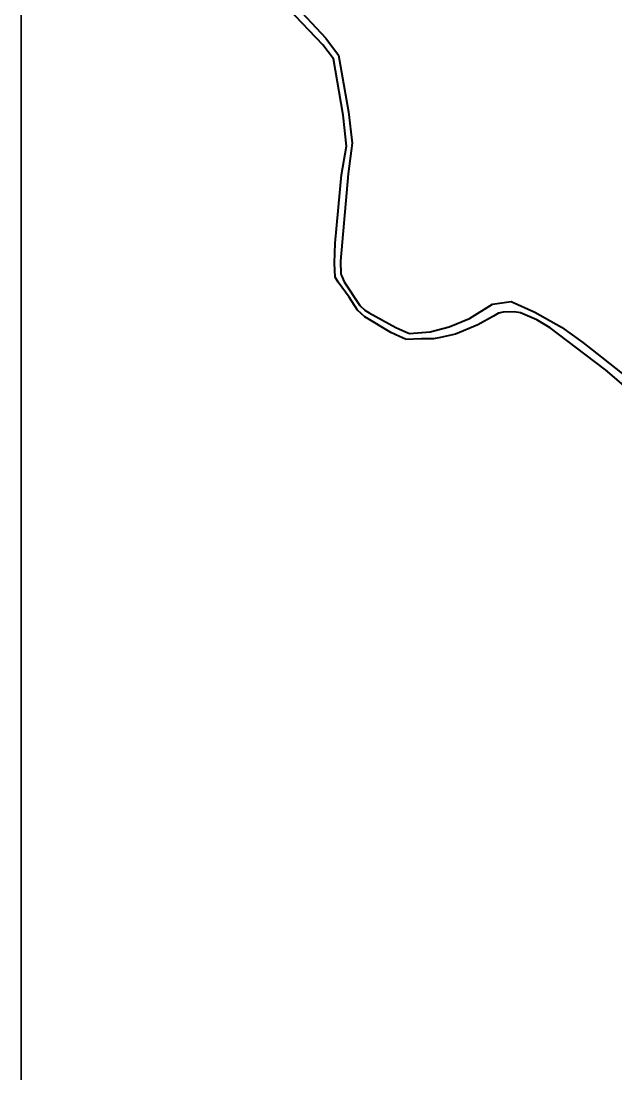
# Model space of a CAD drawing. Header units: metres. Extents: x 625987 to 635197, y 3048449 to 3066446.
# Drawn here: x 634606.5 to 634615.33, y 3063180.56 to 3063196.19 of the extents above; entities that cross this region are included whole.
import ezdxf

# ---------------------------------------------------------------- set-up
doc = ezdxf.new("R2010")
doc.units = ezdxf.units.M
doc.layers.add('C-ROAD-LAND', color=253, linetype='Continuous', lineweight=9)

msp = doc.modelspace()

# ---------------------------------------------------------------- linework, layer by layer
at = {"color": 6, "linetype": 'Continuous', "lineweight": 35}
msp.add_line((634606.5, 3062869.151, 24561121.52), (634606.5, 3063266.568, 24561121.52), dxfattribs=at)
msp.add_line((634606.5, 3062869.151, 24561121.52), (634606.5, 3063266.568, 24561121.52), dxfattribs=at)
at = {"layer": 'C-ROAD-LAND', "lineweight": 40}
for p, q in [((634610.524, 3063196.473, 24568986.08), (634611.022, 3063195.939, 24568986.08)), ((634610.524, 3063196.473, 24568986.08), (634611.022, 3063195.939, 24568986.08)), ((634610.98, 3063195.842, 24568986.08), (634610.467, 3063196.375, 24568986.08)), ((634610.98, 3063195.842, 24568986.08), (634610.467, 3063196.375, 24568986.08)), ((634611.136, 3063195.634, 24568986.08), (634610.98, 3063195.842, 24568986.08)), ((634611.136, 3063195.634, 24568986.08), (634610.98, 3063195.842, 24568986.08)), ((634611.022, 3063195.939, 24568986.08), (634611.211, 3063195.685, 24568986.08)), ((634611.022, 3063195.939, 24568986.08), (634611.211, 3063195.685, 24568986.08)), ((634611.211, 3063195.685, 24568986.08), (634611.359, 3063194.844, 24568986.08)), ((634611.211, 3063195.685, 24568986.08), (634611.359, 3063194.844, 24568986.08)), ((634611.278, 3063194.798, 24568986.08), (634611.136, 3063195.634, 24568986.08)), ((634611.278, 3063194.798, 24568986.08), (634611.136, 3063195.634, 24568986.08)), ((634611.328, 3063194.338, 24568986.08), (634611.278, 3063194.798, 24568986.08)), ((634611.328, 3063194.338, 24568986.08), (634611.278, 3063194.798, 24568986.08)), ((634611.359, 3063194.844, 24568986.08), (634611.415, 3063194.381, 24568986.08)), ((634611.359, 3063194.844, 24568986.08), (634611.415, 3063194.381, 24568986.08)), ((634611.257, 3063193.911, 24568986.08), (634611.328, 3063194.338, 24568986.08)), ((634611.257, 3063193.911, 24568986.08), (634611.328, 3063194.338, 24568986.08)), ((634611.415, 3063194.381, 24568986.08), (634611.353, 3063193.927, 24568986.08)), ((634611.415, 3063194.381, 24568986.08), (634611.353, 3063193.927, 24568986.08)), ((634611.353, 3063193.927, 24568986.08), (634611.265, 3063192.91, 24568986.08)), ((634611.353, 3063193.927, 24568986.08), (634611.265, 3063192.91, 24568986.08)), ((634611.163, 3063192.896, 24568986.08), (634611.257, 3063193.911, 24568986.08)), ((634611.163, 3063192.896, 24568986.08), (634611.257, 3063193.911, 24568986.08)), ((634611.15, 3063192.598, 24568986.08), (634611.163, 3063192.896, 24568986.08)), ((634611.15, 3063192.598, 24568986.08), (634611.163, 3063192.896, 24568986.08)), ((634611.265, 3063192.91, 24568986.08), (634611.24, 3063192.628, 24568986.08)), ((634611.265, 3063192.91, 24568986.08), (634611.24, 3063192.628, 24568986.08)), ((634611.163, 3063192.393, 24568986.08), (634611.15, 3063192.598, 24568986.08)), ((634611.163, 3063192.393, 24568986.08), (634611.15, 3063192.598, 24568986.08)), ((634611.24, 3063192.628, 24568986.08), (634611.246, 3063192.436, 24568986.08)), ((634611.24, 3063192.628, 24568986.08), (634611.246, 3063192.436, 24568986.08)), ((634611.208, 3063192.314, 24568986.08), (634611.163, 3063192.393, 24568986.08)), ((634611.208, 3063192.314, 24568986.08), (634611.163, 3063192.393, 24568986.08)), ((634611.246, 3063192.436, 24568986.08), (634611.254, 3063192.415, 24568986.08)), ((634611.246, 3063192.436, 24568986.08), (634611.254, 3063192.415, 24568986.08)), ((634611.254, 3063192.415, 24568986.08), (634611.295, 3063192.321, 24568986.08)), ((634611.254, 3063192.415, 24568986.08), (634611.295, 3063192.321, 24568986.08)), ((634611.37, 3063192.095, 24568986.08), (634611.208, 3063192.314, 24568986.08)), ((634611.37, 3063192.095, 24568986.08), (634611.208, 3063192.314, 24568986.08)), ((634611.295, 3063192.321, 24568986.08), (634611.529, 3063191.97, 24568986.08)), ((634611.295, 3063192.321, 24568986.08), (634611.529, 3063191.97, 24568986.08)), ((634611.491, 3063191.899, 24568986.08), (634611.37, 3063192.095, 24568986.08)), ((634611.491, 3063191.899, 24568986.08), (634611.37, 3063192.095, 24568986.08)), ((634611.6, 3063191.802, 24568986.08), (634611.491, 3063191.899, 24568986.08)), ((634611.6, 3063191.802, 24568986.08), (634611.491, 3063191.899, 24568986.08)), ((634611.529, 3063191.97, 24568986.08), (634611.6, 3063191.903, 24568986.08)), ((634611.529, 3063191.97, 24568986.08), (634611.6, 3063191.903, 24568986.08)), ((634611.6, 3063191.903, 24568986.08), (634611.664, 3063191.859, 24568986.08)), ((634611.6, 3063191.903, 24568986.08), (634611.664, 3063191.859, 24568986.08)), ((634613.155, 3063191.778, 24568986.08), (634613.498, 3063191.989, 24568986.08)), ((634613.155, 3063191.778, 24568986.08), (634613.498, 3063191.989, 24568986.08)), ((634613.498, 3063191.989, 24568986.08), (634613.774, 3063192.027, 24568986.08)), ((634613.498, 3063191.989, 24568986.08), (634613.774, 3063192.027, 24568986.08)), ((634613.774, 3063192.027, 24568986.08), (634614.125, 3063191.873, 24568986.08)), ((634613.774, 3063192.027, 24568986.08), (634614.125, 3063191.873, 24568986.08)), ((634611.985, 3063191.568, 24568986.08), (634611.6, 3063191.802, 24568986.08)), ((634611.985, 3063191.568, 24568986.08), (634611.6, 3063191.802, 24568986.08)), ((634611.664, 3063191.859, 24568986.08), (634612.062, 3063191.642, 24568986.08)), ((634611.664, 3063191.859, 24568986.08), (634612.062, 3063191.642, 24568986.08)), ((634612.854, 3063191.655, 24568986.08), (634613.155, 3063191.778, 24568986.08)), ((634612.854, 3063191.655, 24568986.08), (634613.155, 3063191.778, 24568986.08)), ((634613.51, 3063191.812, 24568986.08), (634613.279, 3063191.682, 24568986.08)), ((634613.51, 3063191.812, 24568986.08), (634613.279, 3063191.682, 24568986.08)), ((634613.585, 3063191.854, 24568986.08), (634613.51, 3063191.812, 24568986.08)), ((634613.585, 3063191.854, 24568986.08), (634613.51, 3063191.812, 24568986.08)), ((634613.656, 3063191.873, 24568986.08), (634613.585, 3063191.854, 24568986.08)), ((634613.656, 3063191.873, 24568986.08), (634613.585, 3063191.854, 24568986.08)), ((634613.819, 3063191.876, 24568986.08), (634613.656, 3063191.873, 24568986.08)), ((634613.819, 3063191.876, 24568986.08), (634613.656, 3063191.873, 24568986.08)), ((634613.909, 3063191.859, 24568986.08), (634613.819, 3063191.876, 24568986.08)), ((634613.909, 3063191.859, 24568986.08), (634613.819, 3063191.876, 24568986.08)), ((634614.156, 3063191.759, 24568986.08), (634613.909, 3063191.859, 24568986.08)), ((634614.156, 3063191.759, 24568986.08), (634613.909, 3063191.859, 24568986.08)), ((634614.125, 3063191.873, 24568986.08), (634614.52, 3063191.649, 24568986.08)), ((634614.125, 3063191.873, 24568986.08), (634614.52, 3063191.649, 24568986.08)), ((634614.351, 3063191.636, 24568986.08), (634614.156, 3063191.759, 24568986.08)), ((634614.351, 3063191.636, 24568986.08), (634614.156, 3063191.759, 24568986.08)), ((634612.062, 3063191.642, 24568986.08), (634612.24, 3063191.562, 24568986.08)), ((634612.062, 3063191.642, 24568986.08), (634612.24, 3063191.562, 24568986.08)), ((634612.262, 3063191.556, 24568986.08), (634612.573, 3063191.58, 24568986.08)), ((634612.262, 3063191.556, 24568986.08), (634612.573, 3063191.58, 24568986.08)), ((634612.573, 3063191.58, 24568986.08), (634612.854, 3063191.655, 24568986.08)), ((634612.573, 3063191.58, 24568986.08), (634612.854, 3063191.655, 24568986.08)), ((634613.279, 3063191.682, 24568986.08), (634612.945, 3063191.542, 24568986.08)), ((634613.279, 3063191.682, 24568986.08), (634612.945, 3063191.542, 24568986.08)), ((634614.867, 3063191.248, 24568986.08), (634614.351, 3063191.636, 24568986.08)), ((634614.867, 3063191.248, 24568986.08), (634614.351, 3063191.636, 24568986.08)), ((634614.52, 3063191.649, 24568986.08), (634614.836, 3063191.42, 24568986.08)), ((634614.52, 3063191.649, 24568986.08), (634614.836, 3063191.42, 24568986.08)), ((634612.116, 3063191.512, 24568986.08), (634611.985, 3063191.568, 24568986.08)), ((634612.116, 3063191.512, 24568986.08), (634611.985, 3063191.568, 24568986.08)), ((634612.204, 3063191.469, 24568986.08), (634612.116, 3063191.512, 24568986.08)), ((634612.204, 3063191.469, 24568986.08), (634612.116, 3063191.512, 24568986.08)), ((634612.211, 3063191.466, 24568986.08), (634612.204, 3063191.469, 24568986.08)), ((634612.211, 3063191.466, 24568986.08), (634612.204, 3063191.469, 24568986.08)), ((634612.443, 3063191.473, 24568986.08), (634612.211, 3063191.466, 24568986.08)), ((634612.443, 3063191.473, 24568986.08), (634612.211, 3063191.466, 24568986.08)), ((634612.24, 3063191.562, 24568986.08), (634612.262, 3063191.556, 24568986.08)), ((634612.24, 3063191.562, 24568986.08), (634612.262, 3063191.556, 24568986.08)), ((634612.619, 3063191.475, 24568986.08), (634612.443, 3063191.473, 24568986.08)), ((634612.619, 3063191.475, 24568986.08), (634612.443, 3063191.473, 24568986.08)), ((634612.722, 3063191.495, 24568986.08), (634612.619, 3063191.475, 24568986.08)), ((634612.722, 3063191.495, 24568986.08), (634612.619, 3063191.475, 24568986.08)), ((634612.945, 3063191.542, 24568986.08), (634612.722, 3063191.495, 24568986.08)), ((634612.945, 3063191.542, 24568986.08), (634612.722, 3063191.495, 24568986.08)), ((634614.836, 3063191.42, 24568986.08), (634615.115, 3063191.205, 24568986.08)), ((634614.836, 3063191.42, 24568986.08), (634615.115, 3063191.205, 24568986.08)), ((634615.174, 3063191.016, 24568986.08), (634614.867, 3063191.248, 24568986.08)), ((634615.174, 3063191.016, 24568986.08), (634614.867, 3063191.248, 24568986.08)), ((634615.115, 3063191.205, 24568986.08), (634615.655, 3063190.771, 24568986.08)), ((634615.115, 3063191.205, 24568986.08), (634615.655, 3063190.771, 24568986.08)), ((634615.481, 3063190.753, 24568986.08), (634615.174, 3063191.016, 24568986.08)), ((634615.481, 3063190.753, 24568986.08), (634615.174, 3063191.016, 24568986.08))]:
    msp.add_line(p, q, dxfattribs=at)

doc.saveas('drawing.dxf')
